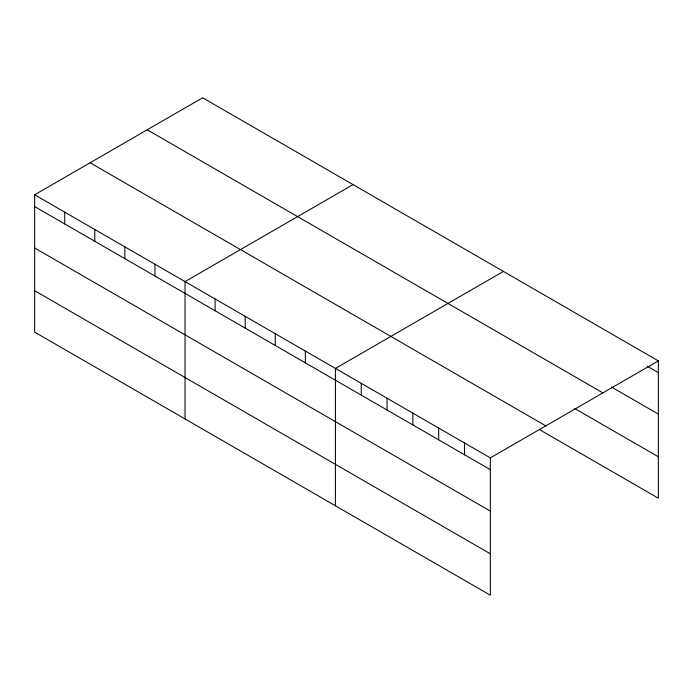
<?xml version="1.0" encoding="UTF-8"?>
<svg xmlns="http://www.w3.org/2000/svg" width="693" height="693" viewBox="0 0 693 693"><rect width="100%" height="100%" fill="white"/><g stroke="black" fill="none" stroke-linecap="round" stroke-linejoin="round"><path stroke-width="1.04" d="M34.65 194.785L490.341 457.874L490.341 595.218L34.65 332.12L34.65 194.785L202.659 97.782L658.35 360.88L658.35 498.215L539.379 429.53M353.032 184.607L185.031 281.601L185.031 418.944M503.413 271.422L335.412 368.425L335.412 505.76M490.341 457.874L658.35 360.88M647.279 366.276L658.35 372.661M611.313 386.945L658.35 414.093M147.211 129.79L602.91 392.888M574.428 408.333L658.35 456.782M90.09 162.768L545.789 425.866M34.65 206.566L490.341 469.663M34.65 247.999L490.341 511.096M34.65 290.688L490.341 553.785M464.518 442.966L464.518 454.755M438.695 428.057L438.695 439.847M412.881 413.149L412.881 424.939M387.058 398.241L387.058 410.031M361.235 383.333L361.235 395.114M305.336 351.056L305.336 362.846M275.26 333.697L275.26 345.478M245.183 316.329L245.183 328.118M215.107 298.969L215.107 310.75M154.955 264.241L154.955 276.022M124.879 246.873L124.879 258.662M94.802 229.513L94.802 241.294M64.726 212.145L64.726 223.934"/></g></svg>
